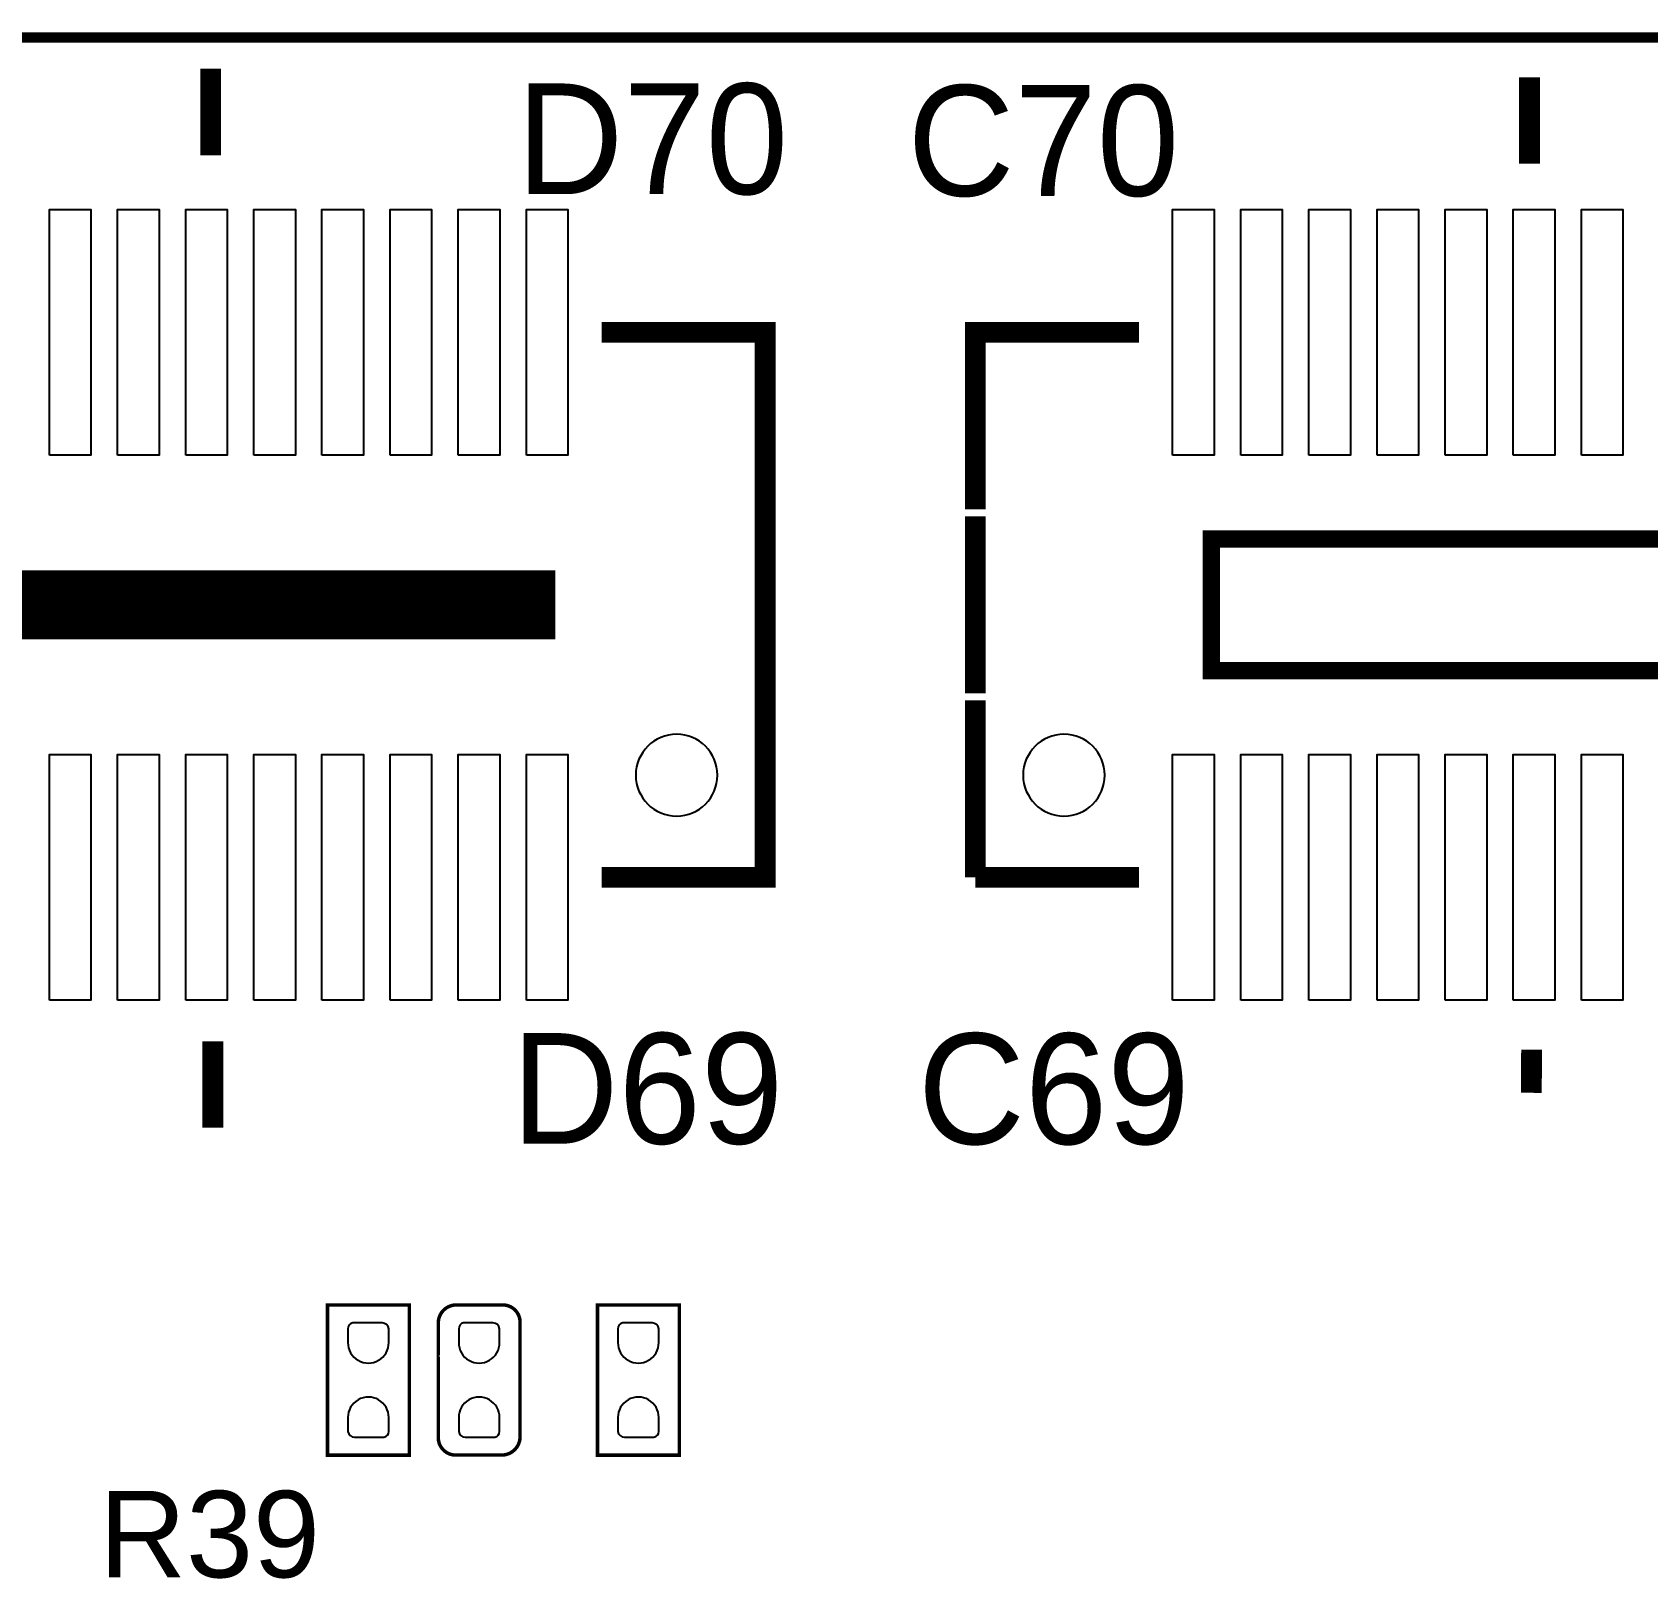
# Model space of a CAD drawing. Extents: x 52.2 to 109.2, y 0 to 35.
# Drawn here: x 74.54 to 86.39, y 23.61 to 35.04 of the extents above; entities that cross this region are included whole.
import ezdxf

# ---------------------------------------------------------------- set-up
doc = ezdxf.new("R2010")
doc.units = 0
doc.header["$MEASUREMENT"] = 0
doc.layers.get('0').update_dxf_attribs({"linetype": 'CONTINUOUS'})
for name, color, linetype in [('BG_NCROUTE_PATH', 231, 'CONTINUOUS'), ('BG_OUTLINE', 2, 'CONTINUOUS'), ('PIN_BOTTOM', 11, 'CONTINUOUS')]:
    doc.layers.add(name, color=color, linetype=linetype)

# ---------------------------------------------------------------- blocks, each defined once
blk = doc.blocks.new('AAA')
at = {"layer": 'BG_NCROUTE_PATH'}
for points, const_width in [([(-53.29428, -2.39395), (1.105662, -2.39395, 0.414214), (2.405634, -1.093978), (2.405634, 31.306008, 0.414214), (1.105662, 32.60598), (-53.29428, 32.60598, 0.414214), (-54.594252, 31.306008), (-54.594252, -1.093978, 0.414214), (-53.29428, -2.39395)], 0.0762), ([(-22.925532, 22.931882), (-22.925532, 23.17115, 0.414214), (-23.057866, 23.303484), (-23.398988, 23.303484, 0.414214), (-23.525734, 23.176738), (-23.525734, 22.33676, 0.414214), (-23.390352, 22.201378), (-23.053802, 22.201378, 0.414214), (-22.925278, 22.329902), (-22.925278, 22.931628), (-22.925532, 22.931882)], 0.0254)]:
    blk.add_lwpolyline(points, format="xyb", dxfattribs=dict(at, const_width=const_width))
for points, const_width in [([(-30.932882, 32.31388), (-30.932882, 31.67888)], 0.1524), ([(-21.255482, 31.74111), (-21.255482, 32.37611)], 0.1524), ([(-28.066746, 30.441646), (-26.866596, 30.441646), (-26.866596, 29.141674)], 0.1524), ([(-24.124158, 26.441654), (-25.324308, 26.441654), (-25.324308, 30.441646), (-24.124158, 30.441646)], 0.1524), ([(-26.866596, 27.791664), (-26.866596, 29.091636)], 0.1524), ([(-28.597352, 28.92425), (-45.335952, 28.92425), (-45.335952, 27.95905), (-28.597352, 27.95905), (-28.597352, 28.92425)], 0.127), ([(-6.664452, 28.44165), (-23.784052, 28.44165)], 0.508), ([(-26.866596, 27.741626), (-26.866596, 26.441654)], 0.1524), ([(-26.866596, 26.441654), (-28.066746, 26.441654)], 0.1524), ([(-30.948122, 25.17648), (-30.946852, 24.86025)], 0.1524), ([(-21.270722, 24.60371), (-21.270722, 25.23871)], 0.1524), ([(-24.093932, 22.84476), (-24.093932, 23.302976), (-24.694388, 23.302976), (-24.694388, 22.20087), (-24.093932, 22.20087), (-24.093932, 22.84476)], 0.0254), ([(-22.112732, 22.84476), (-22.112732, 23.302976), (-22.713188, 23.302976), (-22.713188, 22.20087), (-22.112732, 22.20087), (-22.112732, 22.84476)], 0.0254)]:
    blk.add_lwpolyline(points, dxfattribs=dict(at, const_width=const_width))
at = {"layer": 'BG_OUTLINE'}
blk.add_lwpolyline([(-54.594252, 27.346656), (-54.594252, 0.680974), (-54.594252, -1.102106, 0.41084), (-53.287422, -2.39395), (-51.216052, -2.39395), (-2.315972, -2.39395), (1.120902, -2.39395, 0.411966), (2.405634, -1.099312), (2.405634, 1.886204), (2.405634, 28.812236), (2.405634, 31.328106, 0.410401), (1.110996, 32.60598), (-0.444754, 32.60598), (-45.696378, 32.60598), (-53.289708, 32.60598, 0.41031), (-54.594252, 31.28391)], format="xyb", close=True, dxfattribs=at)
at = {"layer": 'PIN_BOTTOM'}
for points in [[(-31.314136, 29.539946), (-31.314136, 31.343346), (-31.618936, 31.343346), (-31.618936, 29.539946)], [(-30.814264, 29.539946), (-30.814264, 31.343346), (-31.119064, 31.343346), (-31.119064, 29.539946)], [(-30.314138, 29.539946), (-30.314138, 31.343346), (-30.618938, 31.343346), (-30.618938, 29.539946)], [(-29.814266, 29.539946), (-29.814266, 31.343346), (-30.119066, 31.343346), (-30.119066, 29.539946)], [(-29.31414, 29.539946), (-29.31414, 31.343346), (-29.61894, 31.343346), (-29.61894, 29.539946)], [(-28.814268, 29.539946), (-28.814268, 31.343346), (-29.119068, 31.343346), (-29.119068, 29.539946)], [(-28.314142, 29.539946), (-28.314142, 31.343346), (-28.618942, 31.343346), (-28.618942, 29.539946)], [(-23.571962, 29.539946), (-23.571962, 31.343346), (-23.876762, 31.343346), (-23.876762, 29.539946)], [(-23.071836, 29.539946), (-23.071836, 31.343346), (-23.376636, 31.343346), (-23.376636, 29.539946)], [(-22.571964, 29.539946), (-22.571964, 31.343346), (-22.876764, 31.343346), (-22.876764, 29.539946)], [(-22.071838, 29.539946), (-22.071838, 31.343346), (-22.376638, 31.343346), (-22.376638, 29.539946)], [(-21.571966, 29.539946), (-21.571966, 31.343346), (-21.876766, 31.343346), (-21.876766, 29.539946)], [(-21.07184, 29.539946), (-21.07184, 31.343346), (-21.37664, 31.343346), (-21.37664, 29.539946)], [(-20.571968, 29.539946), (-20.571968, 31.343346), (-20.876768, 31.343346), (-20.876768, 29.539946)], [(-20.071842, 29.539946), (-20.071842, 31.343346), (-20.376642, 31.343346), (-20.376642, 29.539946)], [(-31.314136, 25.539954), (-31.314136, 27.343354), (-31.618936, 27.343354), (-31.618936, 25.539954)], [(-30.814264, 25.539954), (-30.814264, 27.343354), (-31.119064, 27.343354), (-31.119064, 25.539954)], [(-30.314138, 25.539954), (-30.314138, 27.343354), (-30.618938, 27.343354), (-30.618938, 25.539954)], [(-29.814266, 25.539954), (-29.814266, 27.343354), (-30.119066, 27.343354), (-30.119066, 25.539954)], [(-29.31414, 25.539954), (-29.31414, 27.343354), (-29.61894, 27.343354), (-29.61894, 25.539954)], [(-28.814268, 25.539954), (-28.814268, 27.343354), (-29.119068, 27.343354), (-29.119068, 25.539954)], [(-28.314142, 25.539954), (-28.314142, 27.343354), (-28.618942, 27.343354), (-28.618942, 25.539954)], [(-23.571962, 25.539954), (-23.571962, 27.343354), (-23.876762, 27.343354), (-23.876762, 25.539954)], [(-23.071836, 25.539954), (-23.071836, 27.343354), (-23.376636, 27.343354), (-23.376636, 25.539954)], [(-22.571964, 25.539954), (-22.571964, 27.343354), (-22.876764, 27.343354), (-22.876764, 25.539954)], [(-22.071838, 25.539954), (-22.071838, 27.343354), (-22.376638, 27.343354), (-22.376638, 25.539954)], [(-21.571966, 25.539954), (-21.571966, 27.343354), (-21.876766, 27.343354), (-21.876766, 25.539954)], [(-21.07184, 25.539954), (-21.07184, 27.343354), (-21.37664, 27.343354), (-21.37664, 25.539954)], [(-20.571968, 25.539954), (-20.571968, 27.343354), (-20.876768, 27.343354), (-20.876768, 25.539954)], [(-20.071842, 25.539954), (-20.071842, 27.343354), (-20.376642, 27.343354), (-20.376642, 25.539954)]]:
    blk.add_lwpolyline(points, close=True, dxfattribs=at)
for points in [[(-24.543766, 23.027132), (-24.543766, 23.128732, -0.375524), (-24.495252, 23.17115), (-24.279352, 23.17115, -0.36542), (-24.243538, 23.128732), (-24.243538, 23.027132, -1.000028)], [(-23.375366, 23.027132), (-23.375366, 23.128732, -0.375524), (-23.326852, 23.17115), (-23.110952, 23.17115, -0.36542), (-23.075138, 23.128732), (-23.075138, 23.027132, -1.000028)], [(-22.562566, 23.027132), (-22.562566, 23.128732, -0.375524), (-22.514052, 23.17115), (-22.298152, 23.17115, -0.36542), (-22.262338, 23.128732), (-22.262338, 23.027132, -1.000028)], [(-24.243538, 22.476968), (-24.243538, 22.375368, -0.375524), (-24.292052, 22.33295), (-24.507952, 22.33295, -0.36542), (-24.543766, 22.375368), (-24.543766, 22.476968, -1.000028)], [(-23.075138, 22.476968), (-23.075138, 22.375368, -0.375524), (-23.123652, 22.33295), (-23.339552, 22.33295, -0.36542), (-23.375366, 22.375368), (-23.375366, 22.476968, -1.000028)], [(-22.262338, 22.476968), (-22.262338, 22.375368, -0.375524), (-22.310852, 22.33295), (-22.526752, 22.33295, -0.36542), (-22.562566, 22.375368), (-22.562566, 22.476968, -1.000028)]]:
    blk.add_lwpolyline(points, format="xyb", close=True, dxfattribs=at)
for centre in [(-27.516582, 27.191716), (-24.674322, 27.191716)]:
    blk.add_circle(centre, 0.29972, dxfattribs=at)
at = {"layer": 'BG_NCROUTE_PATH', "text_generation_flag": 2}
for s, height, width, p in [('C70', 0.8128, 1.000312, (-26.368502, 31.443422)), ('D70', 0.8128, 1.000312, (-23.498302, 31.456122)), ('C69', 0.8128, 1.000312, (-26.444702, 24.483822)), ('D69', 0.8128, 1.000312, (-23.462742, 24.486362)), ('R39', 0.635, 1.04, (-20.437094, 21.303996))]:
    blk.add_text(s, height=height, dxfattribs=dict(at, width=width)).set_placement(p)

msp = doc.modelspace()

# ---------------------------------------------------------------- block references
at = {"linetype": 'Continuous', "xscale": -1}
msp.add_blockref('AAA', (54.594252, 2.39395), dxfattribs=at)

doc.saveas('drawing.dxf')
